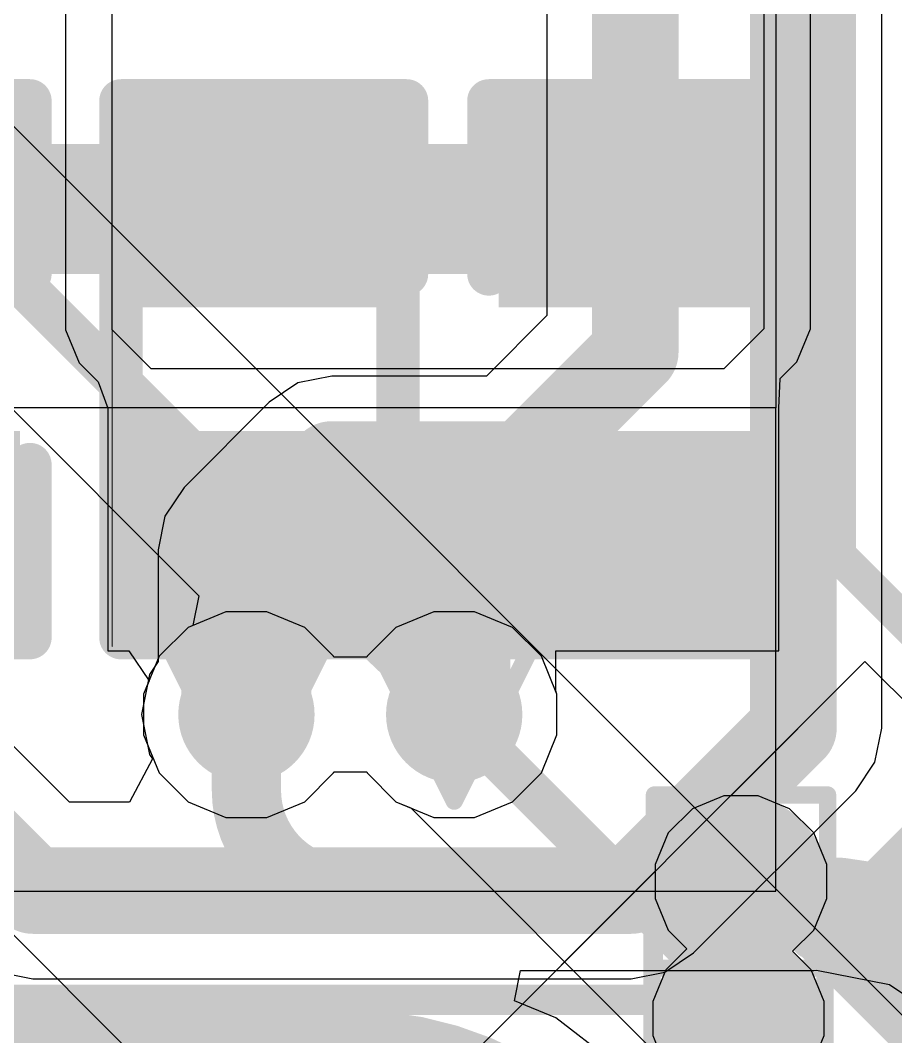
# Model space of a CAD drawing. Header units: inches. Extents: x -6 to 284, y -12 to 154.
# Drawn here: x 43.618 to 46.186, y 13.156 to 16.137 of the extents above; entities that cross this region are included whole.
import ezdxf

# ---------------------------------------------------------------- set-up
doc = ezdxf.new("R2010")
doc.units = ezdxf.units.IN
for name, color, linetype in [('Bottom Layer', 5, 'Continuous'), ('Bottom Overlay', 54, 'Continuous'), ('Bottom Paste', 16, 'Continuous'), ('Bottom Solder', 6, 'Continuous'), ('Drill Drawing', 1, 'Continuous'), ('GND-1', 16, 'Continuous'), ('GND-2', 90, 'Continuous'), ('GND-3', 216, 'Continuous'), ('GND-4', 54, 'Continuous'), ('PWR-1', 156, 'Continuous'), ('PWR-2', 130, 'Continuous'), ('Signal L1', 76, 'Continuous'), ('Signal L2', 6, 'Continuous'), ('Top Layer', 1, 'Continuous'), ('Top Overlay', 2, 'Continuous'), ('Top Paste', 8, 'Continuous'), ('Top Solder', 216, 'Continuous'), ('Via Holes', 16, 'Continuous')]:
    doc.layers.add(name, color=color, linetype=linetype)

# ---------------------------------------------------------------- blocks, each defined once
blk = doc.blocks.new('R___0201_180')
at = {"layer": 'Top Layer'}
for points in [[(-0.41, 0.185), (-0.14, 0.185), (-0.14, -0.185), (-0.41, -0.185)], [(0.14, 0.185), (0.41, 0.185), (0.41, -0.185), (0.14, -0.185)]]:
    blk.add_hatch(color=1, dxfattribs=at).paths.add_polyline_path(points)
at = {"layer": 'Top Paste'}
for points in [[(-0.41, 0.185), (-0.14, 0.185), (-0.14, -0.185), (-0.41, -0.185)], [(0.14, 0.185), (0.41, 0.185), (0.41, -0.185), (0.14, -0.185)]]:
    blk.add_hatch(color=8, dxfattribs=at).paths.add_polyline_path(points)
at = {"layer": 'Top Solder'}
for points in [[(-0.465, 0.24), (-0.085, 0.24), (-0.085, -0.24), (-0.465, -0.24)], [(0.085, 0.24), (0.465, 0.24), (0.465, -0.24), (0.085, -0.24)]]:
    blk.add_hatch(color=216, dxfattribs=at).paths.add_polyline_path(points)
at = {"layer": 'Top Overlay'}
for points in [[(-0.4826, 0.254, 0.127, 0.127, 0), (-0.4826, -0.254, 0.127, 0.127, 0)], [(0.4826, 0.254, 0.127, 0.127, 0), (-0.4826, 0.254, 0.127, 0.127, 0)], [(0.4826, 0.254, 0.127, 0.127, 0), (0.4826, -0.254, 0.127, 0.127, 0)], [(0.4826, -0.254, 0.127, 0.127, 0), (-0.4826, -0.254, 0.127, 0.127, 0)]]:
    blk.add_lwpolyline(points, format="xyseb", dxfattribs=at)
for points in [[(-0.5143, 0.254, 0.0635, 0.0635, 1), (-0.4508, 0.254, 0.0635, 0.0635, 1)], [(-0.5143, 0.254, 0.0635, 0.0635, 1), (-0.4508, 0.254, 0.0635, 0.0635, 1)], [(0.4508, 0.254, 0.0635, 0.0635, 1), (0.5143, 0.254, 0.0635, 0.0635, 1)], [(0.4508, 0.254, 0.0635, 0.0635, 1), (0.5143, 0.254, 0.0635, 0.0635, 1)], [(-0.5143, -0.254, 0.0635, 0.0635, 1), (-0.4508, -0.254, 0.0635, 0.0635, 1)], [(-0.5143, -0.254, 0.0635, 0.0635, 1), (-0.4508, -0.254, 0.0635, 0.0635, 1)], [(0.4508, -0.254, 0.0635, 0.0635, 1), (0.5143, -0.254, 0.0635, 0.0635, 1)], [(0.4508, -0.254, 0.0635, 0.0635, 1), (0.5143, -0.254, 0.0635, 0.0635, 1)]]:
    blk.add_lwpolyline(points, format="xyseb", close=True, dxfattribs=at)
blk = doc.blocks.new('R___0201_181')
at = {"layer": 'Top Layer'}
for points in [[(-0.41, 0.185), (-0.14, 0.185), (-0.14, -0.185), (-0.41, -0.185)], [(0.14, 0.185), (0.41, 0.185), (0.41, -0.185), (0.14, -0.185)]]:
    blk.add_hatch(color=1, dxfattribs=at).paths.add_polyline_path(points)
at = {"layer": 'Top Paste'}
for points in [[(-0.41, 0.185), (-0.14, 0.185), (-0.14, -0.185), (-0.41, -0.185)], [(0.14, 0.185), (0.41, 0.185), (0.41, -0.185), (0.14, -0.185)]]:
    blk.add_hatch(color=8, dxfattribs=at).paths.add_polyline_path(points)
at = {"layer": 'Top Solder'}
for points in [[(-0.465, 0.24), (-0.085, 0.24), (-0.085, -0.24), (-0.465, -0.24)], [(0.085, 0.24), (0.465, 0.24), (0.465, -0.24), (0.085, -0.24)]]:
    blk.add_hatch(color=216, dxfattribs=at).paths.add_polyline_path(points)
at = {"layer": 'Top Overlay'}
for points in [[(0.4826, 0.254, 0.127, 0.127, 0), (-0.4826, 0.254, 0.127, 0.127, 0)], [(-0.4826, 0.254, 0.127, 0.127, 0), (-0.4826, -0.254, 0.127, 0.127, 0)], [(0.4826, 0.254, 0.127, 0.127, 0), (0.4826, -0.254, 0.127, 0.127, 0)], [(0.4826, -0.254, 0.127, 0.127, 0), (-0.4826, -0.254, 0.127, 0.127, 0)]]:
    blk.add_lwpolyline(points, format="xyseb", dxfattribs=at)
for points in [[(-0.5143, 0.254, 0.0635, 0.0635, 1), (-0.4508, 0.254, 0.0635, 0.0635, 1)], [(-0.5143, 0.254, 0.0635, 0.0635, 1), (-0.4508, 0.254, 0.0635, 0.0635, 1)], [(0.4508, 0.254, 0.0635, 0.0635, 1), (0.5143, 0.254, 0.0635, 0.0635, 1)], [(0.4508, 0.254, 0.0635, 0.0635, 1), (0.5143, 0.254, 0.0635, 0.0635, 1)], [(-0.5143, -0.254, 0.0635, 0.0635, 1), (-0.4508, -0.254, 0.0635, 0.0635, 1)], [(-0.5143, -0.254, 0.0635, 0.0635, 1), (-0.4508, -0.254, 0.0635, 0.0635, 1)], [(0.4508, -0.254, 0.0635, 0.0635, 1), (0.5143, -0.254, 0.0635, 0.0635, 1)], [(0.4508, -0.254, 0.0635, 0.0635, 1), (0.5143, -0.254, 0.0635, 0.0635, 1)]]:
    blk.add_lwpolyline(points, format="xyseb", close=True, dxfattribs=at)
blk = doc.blocks.new('R___0402_217')
at = {"layer": 'Top Layer'}
for points in [[(-0.6985, -0.3175), (-0.6985, 0.3175), (-0.2413, 0.3175), (-0.2413, -0.3175)], [(0.2413, -0.3175), (0.2413, 0.3175), (0.6985, 0.3175), (0.6985, -0.3175)]]:
    blk.add_hatch(color=1, dxfattribs=at).paths.add_polyline_path(points)
at = {"layer": 'Top Paste'}
for points in [[(-0.6985, -0.3175), (-0.6985, 0.3175), (-0.2413, 0.3175), (-0.2413, -0.3175)], [(0.2413, -0.3175), (0.2413, 0.3175), (0.6985, 0.3175), (0.6985, -0.3175)]]:
    blk.add_hatch(color=8, dxfattribs=at).paths.add_polyline_path(points)
at = {"layer": 'Top Solder'}
for points in [[(-0.7535, -0.3725), (-0.7535, 0.3725), (-0.1863, 0.3725), (-0.1863, -0.3725)], [(0.1863, -0.3725), (0.1863, 0.3725), (0.7535, 0.3725), (0.7535, -0.3725)]]:
    blk.add_hatch(color=216, dxfattribs=at).paths.add_polyline_path(points)
at = {"layer": 'Top Overlay'}
for points in [[(-0.7874, -0.4064, 0.127, 0.127, 0), (-0.7874, 0.4064, 0.127, 0.127, 0)], [(0.7874, 0.4064, 0.127, 0.127, 0), (-0.7874, 0.4064, 0.127, 0.127, 0)], [(0.7874, -0.4064, 0.127, 0.127, 0), (0.7874, 0.4064, 0.127, 0.127, 0)], [(0.7874, -0.4064, 0.127, 0.127, 0), (-0.7874, -0.4064, 0.127, 0.127, 0)], [(0.8128, -0.4318, 0.00323, 0.00323, 0), (-0.8128, -0.4318, 0.00323, 0.00323, 0)]]:
    blk.add_lwpolyline(points, format="xyseb", dxfattribs=at)
for points in [[(-0.8191, 0.4064, 0.0635, 0.0635, 1), (-0.7556, 0.4064, 0.0635, 0.0635, 1)], [(-0.8191, 0.4064, 0.0635, 0.0635, 1), (-0.7556, 0.4064, 0.0635, 0.0635, 1)], [(0.7556, 0.4064, 0.0635, 0.0635, 1), (0.8191, 0.4064, 0.0635, 0.0635, 1)], [(0.7556, 0.4064, 0.0635, 0.0635, 1), (0.8191, 0.4064, 0.0635, 0.0635, 1)], [(-0.8191, -0.4064, 0.0635, 0.0635, 1), (-0.7556, -0.4064, 0.0635, 0.0635, 1)], [(-0.8191, -0.4064, 0.0635, 0.0635, 1), (-0.7556, -0.4064, 0.0635, 0.0635, 1)], [(0.7556, -0.4064, 0.0635, 0.0635, 1), (0.8191, -0.4064, 0.0635, 0.0635, 1)], [(0.7556, -0.4064, 0.0635, 0.0635, 1), (0.8191, -0.4064, 0.0635, 0.0635, 1)], [(-0.8136, -0.4318, 0.00161, 0.00161, 1), (-0.812, -0.4318, 0.00161, 0.00161, 1)], [(0.812, -0.4318, 0.00161, 0.00161, 1), (0.8136, -0.4318, 0.00161, 0.00161, 1)]]:
    blk.add_lwpolyline(points, format="xyseb", close=True, dxfattribs=at)
blk = doc.blocks.new('C___0402_B_339')
at = {"layer": 'Bottom Layer'}
for points in [[(-0.2413, 0.3175), (-0.2413, -0.3175), (-0.6985, -0.3175), (-0.6985, 0.3175)], [(0.6985, 0.3175), (0.6985, -0.3175), (0.2413, -0.3175), (0.2413, 0.3175)]]:
    blk.add_hatch(color=5, dxfattribs=at).paths.add_polyline_path(points)
at = {"layer": 'Bottom Paste'}
for points in [[(-0.2413, 0.3175), (-0.2413, -0.3175), (-0.6985, -0.3175), (-0.6985, 0.3175)], [(0.6985, 0.3175), (0.6985, -0.3175), (0.2413, -0.3175), (0.2413, 0.3175)]]:
    blk.add_hatch(color=16, dxfattribs=at).paths.add_polyline_path(points)
at = {"layer": 'Bottom Solder'}
for points in [[(-0.1813, 0.3775), (-0.1813, -0.3775), (-0.7585, -0.3775), (-0.7585, 0.3775)], [(0.7585, 0.3775), (0.7585, -0.3775), (0.1813, -0.3775), (0.1813, 0.3775)]]:
    blk.add_hatch(color=6, dxfattribs=at).paths.add_polyline_path(points)
at = {"layer": 'Bottom Overlay'}
for points in [[(-0.7874, -0.4064, 0.127, 0.127, 0), (-0.7874, 0.4064, 0.127, 0.127, 0)], [(-0.2794, 0.4064, 0.127, 0.127, 0), (-0.7874, 0.4064, 0.127, 0.127, 0)], [(0.7874, 0.4064, 0.127, 0.127, 0), (0.2794, 0.4064, 0.127, 0.127, 0)], [(0.7874, -0.4064, 0.127, 0.127, 0), (0.7874, 0.4064, 0.127, 0.127, 0)], [(-0.2794, -0.4064, 0.127, 0.127, 0), (-0.7874, -0.4064, 0.127, 0.127, 0)], [(0.7874, -0.4064, 0.127, 0.127, 0), (0.2794, -0.4064, 0.127, 0.127, 0)]]:
    blk.add_lwpolyline(points, format="xyseb", dxfattribs=at)
for points in [[(-0.8191, 0.4064, 0.0635, 0.0635, 1), (-0.7556, 0.4064, 0.0635, 0.0635, 1)], [(-0.8191, 0.4064, 0.0635, 0.0635, 1), (-0.7556, 0.4064, 0.0635, 0.0635, 1)], [(-0.3111, 0.4064, 0.0635, 0.0635, 1), (-0.2477, 0.4064, 0.0635, 0.0635, 1)], [(0.2477, 0.4064, 0.0635, 0.0635, 1), (0.3111, 0.4064, 0.0635, 0.0635, 1)], [(0.7556, 0.4064, 0.0635, 0.0635, 1), (0.8191, 0.4064, 0.0635, 0.0635, 1)], [(0.7556, 0.4064, 0.0635, 0.0635, 1), (0.8191, 0.4064, 0.0635, 0.0635, 1)], [(-0.8191, -0.4064, 0.0635, 0.0635, 1), (-0.7556, -0.4064, 0.0635, 0.0635, 1)], [(-0.8191, -0.4064, 0.0635, 0.0635, 1), (-0.7556, -0.4064, 0.0635, 0.0635, 1)], [(-0.3111, -0.4064, 0.0635, 0.0635, 1), (-0.2477, -0.4064, 0.0635, 0.0635, 1)], [(0.2477, -0.4064, 0.0635, 0.0635, 1), (0.3111, -0.4064, 0.0635, 0.0635, 1)], [(0.7556, -0.4064, 0.0635, 0.0635, 1), (0.8191, -0.4064, 0.0635, 0.0635, 1)], [(0.7556, -0.4064, 0.0635, 0.0635, 1), (0.8191, -0.4064, 0.0635, 0.0635, 1)]]:
    blk.add_lwpolyline(points, format="xyseb", close=True, dxfattribs=at)
blk = doc.blocks.new('C___0402_B_364')
at = {"layer": 'Bottom Layer'}
for points in [[(-0.2413, 0.3175), (-0.2413, -0.3175), (-0.6985, -0.3175), (-0.6985, 0.3175)], [(0.6985, 0.3175), (0.6985, -0.3175), (0.2413, -0.3175), (0.2413, 0.3175)]]:
    blk.add_hatch(color=5, dxfattribs=at).paths.add_polyline_path(points)
at = {"layer": 'Bottom Paste'}
for points in [[(-0.2413, 0.3175), (-0.2413, -0.3175), (-0.6985, -0.3175), (-0.6985, 0.3175)], [(0.6985, 0.3175), (0.6985, -0.3175), (0.2413, -0.3175), (0.2413, 0.3175)]]:
    blk.add_hatch(color=16, dxfattribs=at).paths.add_polyline_path(points)
at = {"layer": 'Bottom Solder'}
for points in [[(-0.1813, 0.3775), (-0.1813, -0.3775), (-0.7585, -0.3775), (-0.7585, 0.3775)], [(0.7585, 0.3775), (0.7585, -0.3775), (0.1813, -0.3775), (0.1813, 0.3775)]]:
    blk.add_hatch(color=6, dxfattribs=at).paths.add_polyline_path(points)
at = {"layer": 'Bottom Overlay'}
for points in [[(-0.7874, -0.4064, 0.127, 0.127, 0), (-0.7874, 0.4064, 0.127, 0.127, 0)], [(-0.2794, 0.4064, 0.127, 0.127, 0), (-0.7874, 0.4064, 0.127, 0.127, 0)], [(0.7874, 0.4064, 0.127, 0.127, 0), (0.2794, 0.4064, 0.127, 0.127, 0)], [(0.7874, -0.4064, 0.127, 0.127, 0), (0.7874, 0.4064, 0.127, 0.127, 0)], [(-0.2794, -0.4064, 0.127, 0.127, 0), (-0.7874, -0.4064, 0.127, 0.127, 0)], [(0.7874, -0.4064, 0.127, 0.127, 0), (0.2794, -0.4064, 0.127, 0.127, 0)]]:
    blk.add_lwpolyline(points, format="xyseb", dxfattribs=at)
for points in [[(-0.8191, 0.4064, 0.0635, 0.0635, 1), (-0.7556, 0.4064, 0.0635, 0.0635, 1)], [(-0.8191, 0.4064, 0.0635, 0.0635, 1), (-0.7556, 0.4064, 0.0635, 0.0635, 1)], [(-0.3111, 0.4064, 0.0635, 0.0635, 1), (-0.2477, 0.4064, 0.0635, 0.0635, 1)], [(0.2477, 0.4064, 0.0635, 0.0635, 1), (0.3111, 0.4064, 0.0635, 0.0635, 1)], [(0.7556, 0.4064, 0.0635, 0.0635, 1), (0.8191, 0.4064, 0.0635, 0.0635, 1)], [(0.7556, 0.4064, 0.0635, 0.0635, 1), (0.8191, 0.4064, 0.0635, 0.0635, 1)], [(-0.8191, -0.4064, 0.0635, 0.0635, 1), (-0.7556, -0.4064, 0.0635, 0.0635, 1)], [(-0.8191, -0.4064, 0.0635, 0.0635, 1), (-0.7556, -0.4064, 0.0635, 0.0635, 1)], [(-0.3111, -0.4064, 0.0635, 0.0635, 1), (-0.2477, -0.4064, 0.0635, 0.0635, 1)], [(0.2477, -0.4064, 0.0635, 0.0635, 1), (0.3111, -0.4064, 0.0635, 0.0635, 1)], [(0.7556, -0.4064, 0.0635, 0.0635, 1), (0.8191, -0.4064, 0.0635, 0.0635, 1)], [(0.7556, -0.4064, 0.0635, 0.0635, 1), (0.8191, -0.4064, 0.0635, 0.0635, 1)]]:
    blk.add_lwpolyline(points, format="xyseb", close=True, dxfattribs=at)
blk = doc.blocks.new('C___0402_B_377')
at = {"layer": 'Bottom Layer'}
for points in [[(-0.2413, 0.3175), (-0.2413, -0.3175), (-0.6985, -0.3175), (-0.6985, 0.3175)], [(0.6985, 0.3175), (0.6985, -0.3175), (0.2413, -0.3175), (0.2413, 0.3175)]]:
    blk.add_hatch(color=5, dxfattribs=at).paths.add_polyline_path(points)
at = {"layer": 'Bottom Paste'}
for points in [[(-0.2413, 0.3175), (-0.2413, -0.3175), (-0.6985, -0.3175), (-0.6985, 0.3175)], [(0.6985, 0.3175), (0.6985, -0.3175), (0.2413, -0.3175), (0.2413, 0.3175)]]:
    blk.add_hatch(color=16, dxfattribs=at).paths.add_polyline_path(points)
at = {"layer": 'Bottom Solder'}
for points in [[(-0.1813, 0.3775), (-0.1813, -0.3775), (-0.7585, -0.3775), (-0.7585, 0.3775)], [(0.7585, 0.3775), (0.7585, -0.3775), (0.1813, -0.3775), (0.1813, 0.3775)]]:
    blk.add_hatch(color=6, dxfattribs=at).paths.add_polyline_path(points)
at = {"layer": 'Bottom Overlay'}
for points in [[(-0.7874, 0.4064, 0.127, 0.127, 0), (-0.7874, -0.4064, 0.127, 0.127, 0)], [(-0.7874, 0.4064, 0.127, 0.127, 0), (-0.2794, 0.4064, 0.127, 0.127, 0)], [(0.2794, 0.4064, 0.127, 0.127, 0), (0.7874, 0.4064, 0.127, 0.127, 0)], [(0.7874, 0.4064, 0.127, 0.127, 0), (0.7874, -0.4064, 0.127, 0.127, 0)], [(-0.7874, -0.4064, 0.127, 0.127, 0), (-0.2794, -0.4064, 0.127, 0.127, 0)], [(0.2794, -0.4064, 0.127, 0.127, 0), (0.7874, -0.4064, 0.127, 0.127, 0)]]:
    blk.add_lwpolyline(points, format="xyseb", dxfattribs=at)
for points in [[(-0.8191, 0.4064, 0.0635, 0.0635, 1), (-0.7556, 0.4064, 0.0635, 0.0635, 1)], [(-0.8191, 0.4064, 0.0635, 0.0635, 1), (-0.7556, 0.4064, 0.0635, 0.0635, 1)], [(-0.3111, 0.4064, 0.0635, 0.0635, 1), (-0.2477, 0.4064, 0.0635, 0.0635, 1)], [(0.2477, 0.4064, 0.0635, 0.0635, 1), (0.3111, 0.4064, 0.0635, 0.0635, 1)], [(0.7556, 0.4064, 0.0635, 0.0635, 1), (0.8191, 0.4064, 0.0635, 0.0635, 1)], [(0.7556, 0.4064, 0.0635, 0.0635, 1), (0.8191, 0.4064, 0.0635, 0.0635, 1)], [(-0.8191, -0.4064, 0.0635, 0.0635, 1), (-0.7556, -0.4064, 0.0635, 0.0635, 1)], [(-0.8191, -0.4064, 0.0635, 0.0635, 1), (-0.7556, -0.4064, 0.0635, 0.0635, 1)], [(-0.3111, -0.4064, 0.0635, 0.0635, 1), (-0.2477, -0.4064, 0.0635, 0.0635, 1)], [(0.2477, -0.4064, 0.0635, 0.0635, 1), (0.3111, -0.4064, 0.0635, 0.0635, 1)], [(0.7556, -0.4064, 0.0635, 0.0635, 1), (0.8191, -0.4064, 0.0635, 0.0635, 1)], [(0.7556, -0.4064, 0.0635, 0.0635, 1), (0.8191, -0.4064, 0.0635, 0.0635, 1)]]:
    blk.add_lwpolyline(points, format="xyseb", close=True, dxfattribs=at)
blk = doc.blocks.new('C___0402_453')
at = {"layer": 'Top Layer'}
for points in [[(-0.6985, -0.3175), (-0.6985, 0.3175), (-0.2413, 0.3175), (-0.2413, -0.3175)], [(0.2413, -0.3175), (0.2413, 0.3175), (0.6985, 0.3175), (0.6985, -0.3175)]]:
    blk.add_hatch(color=1, dxfattribs=at).paths.add_polyline_path(points)
at = {"layer": 'Top Paste'}
for points in [[(-0.6985, -0.3175), (-0.6985, 0.3175), (-0.2413, 0.3175), (-0.2413, -0.3175)], [(0.2413, -0.3175), (0.2413, 0.3175), (0.6985, 0.3175), (0.6985, -0.3175)]]:
    blk.add_hatch(color=8, dxfattribs=at).paths.add_polyline_path(points)
at = {"layer": 'Top Solder'}
for points in [[(-0.7585, -0.3775), (-0.7585, 0.3775), (-0.1813, 0.3775), (-0.1813, -0.3775)], [(0.1813, -0.3775), (0.1813, 0.3775), (0.7585, 0.3775), (0.7585, -0.3775)]]:
    blk.add_hatch(color=216, dxfattribs=at).paths.add_polyline_path(points)
at = {"layer": 'Top Overlay'}
for points in [[(-0.7874, -0.4064, 0.127, 0.127, 0), (-0.7874, 0.4064, 0.127, 0.127, 0)], [(-0.2794, 0.4064, 0.127, 0.127, 0), (-0.7874, 0.4064, 0.127, 0.127, 0)], [(0.7874, 0.4064, 0.127, 0.127, 0), (0.2794, 0.4064, 0.127, 0.127, 0)], [(0.7874, -0.4064, 0.127, 0.127, 0), (0.7874, 0.4064, 0.127, 0.127, 0)], [(-0.2794, -0.4064, 0.127, 0.127, 0), (-0.7874, -0.4064, 0.127, 0.127, 0)], [(0.7874, -0.4064, 0.127, 0.127, 0), (0.2794, -0.4064, 0.127, 0.127, 0)]]:
    blk.add_lwpolyline(points, format="xyseb", dxfattribs=at)
for points in [[(-0.8191, 0.4064, 0.0635, 0.0635, 1), (-0.7556, 0.4064, 0.0635, 0.0635, 1)], [(-0.8191, 0.4064, 0.0635, 0.0635, 1), (-0.7556, 0.4064, 0.0635, 0.0635, 1)], [(-0.3111, 0.4064, 0.0635, 0.0635, 1), (-0.2477, 0.4064, 0.0635, 0.0635, 1)], [(0.2477, 0.4064, 0.0635, 0.0635, 1), (0.3111, 0.4064, 0.0635, 0.0635, 1)], [(0.7556, 0.4064, 0.0635, 0.0635, 1), (0.8191, 0.4064, 0.0635, 0.0635, 1)], [(0.7556, 0.4064, 0.0635, 0.0635, 1), (0.8191, 0.4064, 0.0635, 0.0635, 1)], [(-0.8191, -0.4064, 0.0635, 0.0635, 1), (-0.7556, -0.4064, 0.0635, 0.0635, 1)], [(-0.8191, -0.4064, 0.0635, 0.0635, 1), (-0.7556, -0.4064, 0.0635, 0.0635, 1)], [(-0.3111, -0.4064, 0.0635, 0.0635, 1), (-0.2477, -0.4064, 0.0635, 0.0635, 1)], [(0.2477, -0.4064, 0.0635, 0.0635, 1), (0.3111, -0.4064, 0.0635, 0.0635, 1)], [(0.7556, -0.4064, 0.0635, 0.0635, 1), (0.8191, -0.4064, 0.0635, 0.0635, 1)], [(0.7556, -0.4064, 0.0635, 0.0635, 1), (0.8191, -0.4064, 0.0635, 0.0635, 1)]]:
    blk.add_lwpolyline(points, format="xyseb", close=True, dxfattribs=at)

msp = doc.modelspace()

# ---------------------------------------------------------------- hatches: boundary and pattern name
at = {"layer": 'Bottom Layer'}
h = msp.add_hatch(color=5, dxfattribs=at)
edge = h.paths.add_edge_path()
edge.add_arc((44.2812, 14.1009), 0.2, 0, 360)
h = msp.add_hatch(color=5, dxfattribs=at)
edge = h.paths.add_edge_path()
edge.add_arc((44.8908, 14.1009), 0.2, 0, 360)
at = {"layer": 'GND-1'}
h = msp.add_hatch(color=16, dxfattribs=at)
edge = h.paths.add_edge_path()
edge.add_arc((44.2812, 14.1009), 0.2, 0, 360)
h = msp.add_hatch(color=16, dxfattribs=at)
edge = h.paths.add_edge_path()
edge.add_arc((44.8908, 14.1009), 0.2, 0, 360)
h = msp.add_hatch(color=16, dxfattribs=at)
edge = h.paths.add_edge_path()
edge.add_arc((45.7323, 13.6109), 0.15, 0, 360)
h = msp.add_hatch(color=16, dxfattribs=at)
edge = h.paths.add_edge_path()
edge.add_arc((45.7247, 13.2093), 0.15, 0, 360)
at = {"layer": 'GND-2'}
h = msp.add_hatch(color=90, dxfattribs=at)
edge = h.paths.add_edge_path()
edge.add_arc((44.2812, 14.1009), 0.2, 0, 360)
h = msp.add_hatch(color=90, dxfattribs=at)
edge = h.paths.add_edge_path()
edge.add_arc((44.8908, 14.1009), 0.2, 0, 360)
at = {"layer": 'GND-3'}
h = msp.add_hatch(color=216, dxfattribs=at)
edge = h.paths.add_edge_path()
edge.add_arc((44.2812, 14.1009), 0.2, 0, 360)
h = msp.add_hatch(color=216, dxfattribs=at)
edge = h.paths.add_edge_path()
edge.add_arc((44.8908, 14.1009), 0.2, 0, 360)
at = {"layer": 'GND-4'}
h = msp.add_hatch(color=54, dxfattribs=at)
edge = h.paths.add_edge_path()
edge.add_arc((44.2812, 14.1009), 0.2, 0, 360)
h = msp.add_hatch(color=54, dxfattribs=at)
edge = h.paths.add_edge_path()
edge.add_arc((44.8908, 14.1009), 0.2, 0, 360)
at = {"layer": 'PWR-1'}
h = msp.add_hatch(color=156, dxfattribs=at)
edge = h.paths.add_edge_path()
edge.add_arc((44.2812, 14.1009), 0.2, 0, 360)
h = msp.add_hatch(color=156, dxfattribs=at)
edge = h.paths.add_edge_path()
edge.add_arc((44.8908, 14.1009), 0.2, 0, 360)
at = {"layer": 'PWR-2'}
h = msp.add_hatch(color=130, dxfattribs=at)
edge = h.paths.add_edge_path()
edge.add_arc((44.2812, 14.1009), 0.2, 0, 360)
h = msp.add_hatch(color=130, dxfattribs=at)
edge = h.paths.add_edge_path()
edge.add_arc((44.8908, 14.1009), 0.2, 0, 360)
at = {"layer": 'Signal L1'}
h = msp.add_hatch(color=76, dxfattribs=at)
edge = h.paths.add_edge_path()
edge.add_arc((44.2812, 14.1009), 0.2, 0, 360)
h = msp.add_hatch(color=76, dxfattribs=at)
edge = h.paths.add_edge_path()
edge.add_arc((44.8908, 14.1009), 0.2, 0, 360)
h = msp.add_hatch(color=76, dxfattribs=at)
edge = h.paths.add_edge_path()
edge.add_arc((45.7323, 13.6109), 0.15, 0, 360)
h = msp.add_hatch(color=76, dxfattribs=at)
edge = h.paths.add_edge_path()
edge.add_arc((45.7247, 13.2093), 0.15, 0, 360)
at = {"layer": 'Signal L2'}
h = msp.add_hatch(color=6, dxfattribs=at)
edge = h.paths.add_edge_path()
edge.add_arc((44.2812, 14.1009), 0.2, 0, 360)
h = msp.add_hatch(color=6, dxfattribs=at)
edge = h.paths.add_edge_path()
edge.add_arc((44.8908, 14.1009), 0.2, 0, 360)
at = {"layer": 'Top Layer'}
h = msp.add_hatch(color=1, dxfattribs=at)
edge = h.paths.add_edge_path()
edge.add_arc((44.2812, 14.1009), 0.2, 0, 360)
h = msp.add_hatch(color=1, dxfattribs=at)
edge = h.paths.add_edge_path()
edge.add_arc((44.8908, 14.1009), 0.2, 0, 360)
h = msp.add_hatch(color=1, dxfattribs=at)
edge = h.paths.add_edge_path()
edge.add_arc((45.7323, 13.6109), 0.15, 0, 360)
h = msp.add_hatch(color=1, dxfattribs=at)
edge = h.paths.add_edge_path()
edge.add_arc((45.7247, 13.2093), 0.15, 0, 360)
msp.add_hatch(color=1, dxfattribs=at).paths.add_polyline_path([(45.8172, 13.1807), (45.6522, 13.1807), (45.6522, 12.9319), (45.8172, 12.9319)])
at = {"layer": 'Top Solder'}
h = msp.add_hatch(color=216, dxfattribs=at)
edge = h.paths.add_edge_path()
edge.add_arc((45.7323, 13.6109), 0.2516, 0, 360)
h = msp.add_hatch(color=216, dxfattribs=at)
edge = h.paths.add_edge_path()
edge.add_arc((45.7247, 13.2093), 0.2516, 0, 360)
at = {"layer": 'Via Holes'}
h = msp.add_hatch(color=7, dxfattribs=at)
edge = h.paths.add_edge_path()
edge.add_arc((44.2812, 14.1009), 0.1, 0, 360)
h = msp.add_hatch(color=7, dxfattribs=at)
edge = h.paths.add_edge_path()
edge.add_arc((44.8908, 14.1009), 0.1, 0, 360)
h = msp.add_hatch(color=7, dxfattribs=at)
edge = h.paths.add_edge_path()
edge.add_arc((45.7323, 13.6109), 0.075, 0, 360)
h = msp.add_hatch(color=7, dxfattribs=at)
edge = h.paths.add_edge_path()
edge.add_arc((45.7247, 13.2093), 0.075, 0, 360)

# ---------------------------------------------------------------- linework, layer by layer
at = {"layer": 'Bottom Layer'}
for p, q in [((45.8346, 17.1886), (45.8346, 15.0001)), ((45.8346, 15.0001), (42.7814, 15.0001)), ((45.8346, 15.0001), (42.7928, 15.0001)), ((45.8346, 13.5831), (45.8346, 15.0001)), ((42.7814, 13.5831), (45.8346, 13.5831)), ((45.0678, 13.2611), (45.0854, 13.35)), ((45.0854, 13.35), (45.9459, 13.35)), ((45.9459, 13.35), (45.9533, 13.3515)), ((45.9533, 13.3515), (46.1681, 13.3088)), ((46.1681, 13.3088), (46.3502, 13.1871)), ((45.1893, 13.2108), (45.0678, 13.2611)), ((45.4363, 13.0212), (45.1893, 13.2108))]:
    msp.add_line(p, q, dxfattribs=at)
for points in [[(46.0172, 14.5687, 0.1041, 0.1041, 0), (46.0172, 17.2642, 0.1041, 0.1041, 0)], [(43.2398, 15.5836, 0.381, 0.381, 0), (44.3447, 15.5836, 0.381, 0.381, 0)], [(44.3447, 15.5836, 0.381, 0.381, 0), (45.3988, 15.5836, 0.381, 0.381, 0)], [(44.3447, 14.6438, 0.381, 0.381, 0), (45.3988, 14.6438, 0.381, 0.381, 0)], [(44.2812, 14.1009, 0.381, 0.381, 0), (44.2812, 14.5803, 0.381, 0.381, 0)], [(44.2812, 14.5803, 0.2032, 0.2032, -0.414214), (44.3447, 14.6438, 0.2032, 0.2032, 0)], [(46.0172, 14.5687, 0.1041, 0.1041, 0), (48.2054, 12.3806, 0.1041, 0.1041, 0)], [(44.2812, 13.8783, 0.2032, 0.2032, 0), (44.2812, 14.1009, 0.2032, 0.2032, 0)], [(44.5259, 13.5861, 0.2032, 0.2032, -0.362638), (44.2812, 13.8783, 0.2032, 0.2032, 0)], [(43.6256, 13.1318, 0.2032, 0.2032, -0.414214), (43.1382, 13.6192, 0.2032, 0.2032, 0)], [(44.5259, 13.5861, 0.2032, 0.2032, 0), (44.5607, 13.5831, 0.2032, 0.2032, 0)], [(44.5607, 13.5831, 0.2032, 0.2032, 0), (45.9459, 13.5831, 0.2032, 0.2032, 0)], [(45.9459, 13.5831, 0.2032, 0.2032, -0.198912), (46.5192, 13.3457, 0.2032, 0.2032, 0)], [(43.6256, 13.1318, 0.2032, 0.2032, 0), (44.593, 13.1318, 0.2032, 0.2032, 0)], [(44.593, 13.1318, 0.2032, 0.2032, -0.198912), (45.2675, 12.8524, 0.2032, 0.2032, 0)]]:
    msp.add_lwpolyline(points, format="xyseb", dxfattribs=at)
for points in [[(44.2495, 15.5836, 0.1905, 0.1905, 1), (44.44, 15.5836, 0.1905, 0.1905, 1)], [(44.2495, 15.5836, 0.1905, 0.1905, 1), (44.44, 15.5836, 0.1905, 0.1905, 1)], [(45.3036, 15.5836, 0.1905, 0.1905, 1), (45.4941, 15.5836, 0.1905, 0.1905, 1)], [(44.2495, 14.6438, 0.1905, 0.1905, 1), (44.44, 14.6438, 0.1905, 0.1905, 1)], [(45.3036, 14.6438, 0.1905, 0.1905, 1), (45.4941, 14.6438, 0.1905, 0.1905, 1)], [(44.186, 14.5803, 0.1905, 0.1905, 1), (44.3765, 14.5803, 0.1905, 0.1905, 1)], [(44.2939, 14.6438, 0.1016, 0.1016, 1), (44.3955, 14.6438, 0.1016, 0.1016, 1)], [(44.2304, 14.5803, 0.1016, 0.1016, 1), (44.332, 14.5803, 0.1016, 0.1016, 1)], [(45.9912, 14.5687, 0.0521, 0.0521, 1), (46.0432, 14.5687, 0.0521, 0.0521, 1)], [(45.9912, 14.5687, 0.0521, 0.0521, 1), (46.0432, 14.5687, 0.0521, 0.0521, 1)], [(44.186, 14.1009, 0.1905, 0.1905, 1), (44.3765, 14.1009, 0.1905, 0.1905, 1)], [(44.2304, 14.1009, 0.1016, 0.1016, 1), (44.332, 14.1009, 0.1016, 0.1016, 1)], [(44.2304, 13.8783, 0.1016, 0.1016, 1), (44.332, 13.8783, 0.1016, 0.1016, 1)], [(44.2304, 13.8783, 0.1016, 0.1016, 1), (44.332, 13.8783, 0.1016, 0.1016, 1)], [(44.4751, 13.5861, 0.1016, 0.1016, 1), (44.5767, 13.5861, 0.1016, 0.1016, 1)], [(44.4751, 13.5861, 0.1016, 0.1016, 1), (44.5767, 13.5861, 0.1016, 0.1016, 1)], [(44.5099, 13.5831, 0.1016, 0.1016, 1), (44.6115, 13.5831, 0.1016, 0.1016, 1)], [(44.5099, 13.5831, 0.1016, 0.1016, 1), (44.6115, 13.5831, 0.1016, 0.1016, 1)], [(45.8951, 13.5831, 0.1016, 0.1016, 1), (45.9967, 13.5831, 0.1016, 0.1016, 1)], [(45.8951, 13.5831, 0.1016, 0.1016, 1), (45.9967, 13.5831, 0.1016, 0.1016, 1)], [(43.5748, 13.1318, 0.1016, 0.1016, 1), (43.6764, 13.1318, 0.1016, 0.1016, 1)], [(43.5748, 13.1318, 0.1016, 0.1016, 1), (43.6764, 13.1318, 0.1016, 0.1016, 1)], [(44.5422, 13.1318, 0.1016, 0.1016, 1), (44.6438, 13.1318, 0.1016, 0.1016, 1)], [(44.5422, 13.1318, 0.1016, 0.1016, 1), (44.6438, 13.1318, 0.1016, 0.1016, 1)]]:
    msp.add_lwpolyline(points, format="xyseb", close=True, dxfattribs=at)
at = {"layer": 'Drill Drawing'}
for points in [[(44.0272, 14.3549, 0.0508, 0.0508, 0), (44.5352, 14.3549, 0.0508, 0.0508, 0)], [(44.0272, 14.3549, 0.0508, 0.0508, 0), (44.2812, 13.8469, 0.0508, 0.0508, 0)], [(44.2812, 13.8469, 0.0508, 0.0508, 0), (44.5352, 14.3549, 0.0508, 0.0508, 0)], [(44.6368, 14.3549, 0.0508, 0.0508, 0), (45.1448, 14.3549, 0.0508, 0.0508, 0)], [(44.6368, 14.3549, 0.0508, 0.0508, 0), (44.8908, 13.8469, 0.0508, 0.0508, 0)], [(44.8908, 13.8469, 0.0508, 0.0508, 0), (45.1448, 14.3549, 0.0508, 0.0508, 0)], [(45.4783, 13.8649, 0.0508, 0.0508, 0), (45.9863, 13.8649, 0.0508, 0.0508, 0)], [(45.4783, 13.3569, 0.0508, 0.0508, 0), (45.4783, 13.8649, 0.0508, 0.0508, 0)], [(45.9863, 13.3569, 0.0508, 0.0508, 0), (45.9863, 13.8649, 0.0508, 0.0508, 0)], [(45.4707, 13.4633, 0.0508, 0.0508, 0), (45.9787, 13.4633, 0.0508, 0.0508, 0)], [(45.4707, 12.9553, 0.0508, 0.0508, 0), (45.4707, 13.4633, 0.0508, 0.0508, 0)], [(45.9787, 12.9553, 0.0508, 0.0508, 0), (45.9787, 13.4633, 0.0508, 0.0508, 0)], [(45.4783, 13.3569, 0.0508, 0.0508, 0), (45.9863, 13.3569, 0.0508, 0.0508, 0)]]:
    msp.add_lwpolyline(points, format="xyseb", dxfattribs=at)
for points in [[(44.0145, 14.3549, 0.0254, 0.0254, 1), (44.0399, 14.3549, 0.0254, 0.0254, 1)], [(44.0145, 14.3549, 0.0254, 0.0254, 1), (44.0399, 14.3549, 0.0254, 0.0254, 1)], [(44.5225, 14.3549, 0.0254, 0.0254, 1), (44.5479, 14.3549, 0.0254, 0.0254, 1)], [(44.5225, 14.3549, 0.0254, 0.0254, 1), (44.5479, 14.3549, 0.0254, 0.0254, 1)], [(44.6241, 14.3549, 0.0254, 0.0254, 1), (44.6495, 14.3549, 0.0254, 0.0254, 1)], [(44.6241, 14.3549, 0.0254, 0.0254, 1), (44.6495, 14.3549, 0.0254, 0.0254, 1)], [(45.1321, 14.3549, 0.0254, 0.0254, 1), (45.1575, 14.3549, 0.0254, 0.0254, 1)], [(45.1321, 14.3549, 0.0254, 0.0254, 1), (45.1575, 14.3549, 0.0254, 0.0254, 1)], [(44.2685, 13.8469, 0.0254, 0.0254, 1), (44.2939, 13.8469, 0.0254, 0.0254, 1)], [(44.2685, 13.8469, 0.0254, 0.0254, 1), (44.2939, 13.8469, 0.0254, 0.0254, 1)], [(44.8781, 13.8469, 0.0254, 0.0254, 1), (44.9035, 13.8469, 0.0254, 0.0254, 1)], [(44.8781, 13.8469, 0.0254, 0.0254, 1), (44.9035, 13.8469, 0.0254, 0.0254, 1)], [(45.4656, 13.8649, 0.0254, 0.0254, 1), (45.491, 13.8649, 0.0254, 0.0254, 1)], [(45.4656, 13.8649, 0.0254, 0.0254, 1), (45.491, 13.8649, 0.0254, 0.0254, 1)], [(45.9736, 13.8649, 0.0254, 0.0254, 1), (45.999, 13.8649, 0.0254, 0.0254, 1)], [(45.9736, 13.8649, 0.0254, 0.0254, 1), (45.999, 13.8649, 0.0254, 0.0254, 1)], [(45.458, 13.4633, 0.0254, 0.0254, 1), (45.4834, 13.4633, 0.0254, 0.0254, 1)], [(45.458, 13.4633, 0.0254, 0.0254, 1), (45.4834, 13.4633, 0.0254, 0.0254, 1)], [(45.966, 13.4633, 0.0254, 0.0254, 1), (45.9914, 13.4633, 0.0254, 0.0254, 1)], [(45.966, 13.4633, 0.0254, 0.0254, 1), (45.9914, 13.4633, 0.0254, 0.0254, 1)], [(45.4656, 13.3569, 0.0254, 0.0254, 1), (45.491, 13.3569, 0.0254, 0.0254, 1)], [(45.4656, 13.3569, 0.0254, 0.0254, 1), (45.491, 13.3569, 0.0254, 0.0254, 1)], [(45.9736, 13.3569, 0.0254, 0.0254, 1), (45.999, 13.3569, 0.0254, 0.0254, 1)], [(45.9736, 13.3569, 0.0254, 0.0254, 1), (45.999, 13.3569, 0.0254, 0.0254, 1)]]:
    msp.add_lwpolyline(points, format="xyseb", close=True, dxfattribs=at)
at = {"layer": 'GND-1'}
for p, q in [((44.2212, 14.4025), (44.1104, 14.3566)), ((44.3412, 14.4025), (44.2212, 14.4025)), ((44.4521, 14.3566), (44.3412, 14.4025)), ((44.8308, 14.4025), (44.72, 14.3566)), ((44.9508, 14.4025), (44.8308, 14.4025)), ((45.0616, 14.3566), (44.9508, 14.4025)), ((44.1104, 14.3566), (44.0256, 14.2717)), ((44.5369, 14.2717), (44.4521, 14.3566)), ((44.72, 14.3566), (44.6351, 14.2717)), ((45.1465, 14.2717), (45.0616, 14.3566)), ((44.0256, 14.2717), (43.9796, 14.1609)), ((44.5379, 14.2694), (44.5369, 14.2717)), ((44.6341, 14.2694), (44.5379, 14.2694)), ((44.6351, 14.2717), (44.6341, 14.2694)), ((45.1924, 14.1609), (45.1465, 14.2717)), ((43.9796, 14.1609), (43.9796, 14.0409)), ((45.1924, 14.0409), (45.1924, 14.1609)), ((43.9796, 14.0409), (44.0256, 13.9301)), ((45.1465, 13.9301), (45.1924, 14.0409)), ((44.0256, 13.9301), (44.1104, 13.8452)), ((44.4521, 13.8452), (44.5369, 13.9301)), ((44.5369, 13.9301), (44.5379, 13.9324)), ((44.5379, 13.9324), (44.6341, 13.9324)), ((44.6341, 13.9324), (44.6351, 13.9301)), ((44.6351, 13.9301), (44.72, 13.8452)), ((45.0616, 13.8452), (45.1465, 13.9301)), ((44.1104, 13.8452), (44.2212, 13.7993)), ((44.3412, 13.7993), (44.4521, 13.8452)), ((44.72, 13.8452), (44.8308, 13.7993)), ((44.9508, 13.7993), (45.0616, 13.8452)), ((45.6822, 13.8625), (45.5898, 13.8241)), ((45.7823, 13.8625), (45.6822, 13.8625)), ((45.8748, 13.8241), (45.7823, 13.8625)), ((45.5898, 13.8241), (45.519, 13.7534)), ((45.9456, 13.7534), (45.8748, 13.8241)), ((44.2212, 13.7993), (44.3412, 13.7993)), ((44.8308, 13.7993), (44.9508, 13.7993)), ((45.519, 13.7534), (45.4807, 13.6609)), ((45.9839, 13.6609), (45.9456, 13.7534)), ((45.4807, 13.6609), (45.4807, 13.5608)), ((45.9839, 13.5608), (45.9839, 13.6609)), ((45.4807, 13.5608), (45.519, 13.4683)), ((45.9456, 13.4683), (45.9839, 13.5608)), ((45.519, 13.4683), (45.5734, 13.4139)), ((45.8835, 13.4063), (45.9456, 13.4683)), ((45.5734, 13.4139), (45.5114, 13.3518)), ((45.938, 13.3518), (45.8835, 13.4063)), ((45.5114, 13.3518), (45.4731, 13.2594)), ((45.9763, 13.2594), (45.938, 13.3518)), ((45.4731, 13.2594), (45.4731, 13.1593)), ((45.9763, 13.1593), (45.9763, 13.2594)), ((45.4731, 13.1593), (45.5114, 13.0668)), ((45.938, 13.0668), (45.9763, 13.1593))]:
    msp.add_line(p, q, dxfattribs=at)
at = {"layer": 'GND-2'}
for p, q in [((44.2212, 14.4025), (44.1104, 14.3566)), ((44.3412, 14.4025), (44.2212, 14.4025)), ((44.4521, 14.3566), (44.3412, 14.4025)), ((44.8308, 14.4025), (44.72, 14.3566)), ((44.9508, 14.4025), (44.8308, 14.4025)), ((45.0616, 14.3566), (44.9508, 14.4025)), ((44.1104, 14.3566), (44.0256, 14.2717)), ((44.5369, 14.2717), (44.4521, 14.3566)), ((44.72, 14.3566), (44.6351, 14.2717)), ((45.1465, 14.2717), (45.0616, 14.3566)), ((44.0256, 14.2717), (43.9796, 14.1609)), ((44.5379, 14.2694), (44.5369, 14.2717)), ((44.6341, 14.2694), (44.5379, 14.2694)), ((44.6351, 14.2717), (44.6341, 14.2694)), ((45.1924, 14.1609), (45.1465, 14.2717)), ((43.9796, 14.1609), (43.9796, 14.0409)), ((45.1924, 14.0409), (45.1924, 14.1609)), ((43.9796, 14.0409), (44.0256, 13.9301)), ((45.1465, 13.9301), (45.1924, 14.0409)), ((44.0256, 13.9301), (44.1104, 13.8452)), ((44.4521, 13.8452), (44.5369, 13.9301)), ((44.5369, 13.9301), (44.5379, 13.9324)), ((44.5379, 13.9324), (44.6341, 13.9324)), ((44.6341, 13.9324), (44.6351, 13.9301)), ((44.6351, 13.9301), (44.72, 13.8452)), ((45.0616, 13.8452), (45.1465, 13.9301)), ((44.1104, 13.8452), (44.2212, 13.7993)), ((44.3412, 13.7993), (44.4521, 13.8452)), ((44.72, 13.8452), (44.8308, 13.7993)), ((44.9508, 13.7993), (45.0616, 13.8452)), ((44.2212, 13.7993), (44.3412, 13.7993)), ((44.8308, 13.7993), (44.9508, 13.7993))]:
    msp.add_line(p, q, dxfattribs=at)
at = {"layer": 'GND-3'}
for p, q in [((44.2212, 14.4025), (44.1104, 14.3566)), ((44.3412, 14.4025), (44.2212, 14.4025)), ((44.4521, 14.3566), (44.3412, 14.4025)), ((44.8308, 14.4025), (44.72, 14.3566)), ((44.9508, 14.4025), (44.8308, 14.4025)), ((45.0616, 14.3566), (44.9508, 14.4025)), ((44.1104, 14.3566), (44.0256, 14.2717)), ((44.5369, 14.2717), (44.4521, 14.3566)), ((44.72, 14.3566), (44.6351, 14.2717)), ((45.1465, 14.2717), (45.0616, 14.3566)), ((44.0256, 14.2717), (43.9796, 14.1609)), ((44.5379, 14.2694), (44.5369, 14.2717)), ((44.6341, 14.2694), (44.5379, 14.2694)), ((44.6351, 14.2717), (44.6341, 14.2694)), ((45.1924, 14.1609), (45.1465, 14.2717)), ((43.9796, 14.1609), (43.9796, 14.0409)), ((45.1924, 14.0409), (45.1924, 14.1609)), ((43.9796, 14.0409), (44.0256, 13.9301)), ((45.1465, 13.9301), (45.1924, 14.0409)), ((44.0256, 13.9301), (44.1104, 13.8452)), ((44.4521, 13.8452), (44.5369, 13.9301)), ((44.5369, 13.9301), (44.5379, 13.9324)), ((44.5379, 13.9324), (44.6341, 13.9324)), ((44.6341, 13.9324), (44.6351, 13.9301)), ((44.6351, 13.9301), (44.72, 13.8452)), ((45.0616, 13.8452), (45.1465, 13.9301)), ((44.1104, 13.8452), (44.2212, 13.7993)), ((44.3412, 13.7993), (44.4521, 13.8452)), ((44.72, 13.8452), (44.8308, 13.7993)), ((44.9508, 13.7993), (45.0616, 13.8452)), ((44.2212, 13.7993), (44.3412, 13.7993)), ((44.8308, 13.7993), (44.9508, 13.7993))]:
    msp.add_line(p, q, dxfattribs=at)
at = {"layer": 'GND-4'}
for p, q in [((44.2212, 14.4025), (44.1104, 14.3566)), ((44.3412, 14.4025), (44.2212, 14.4025)), ((44.4521, 14.3566), (44.3412, 14.4025)), ((44.8308, 14.4025), (44.72, 14.3566)), ((44.9508, 14.4025), (44.8308, 14.4025)), ((45.0616, 14.3566), (44.9508, 14.4025)), ((44.1104, 14.3566), (44.0256, 14.2717)), ((44.5369, 14.2717), (44.4521, 14.3566)), ((44.72, 14.3566), (44.6351, 14.2717)), ((45.1465, 14.2717), (45.0616, 14.3566)), ((44.0256, 14.2717), (43.9796, 14.1609)), ((44.5379, 14.2694), (44.5369, 14.2717)), ((44.6341, 14.2694), (44.5379, 14.2694)), ((44.6351, 14.2717), (44.6341, 14.2694)), ((45.1924, 14.1609), (45.1465, 14.2717)), ((43.9796, 14.1609), (43.9796, 14.0409)), ((45.1924, 14.0409), (45.1924, 14.1609)), ((43.9796, 14.0409), (44.0256, 13.9301)), ((45.1465, 13.9301), (45.1924, 14.0409)), ((44.0256, 13.9301), (44.1104, 13.8452)), ((44.4521, 13.8452), (44.5369, 13.9301)), ((44.5369, 13.9301), (44.5379, 13.9324)), ((44.5379, 13.9324), (44.6341, 13.9324)), ((44.6341, 13.9324), (44.6351, 13.9301)), ((44.6351, 13.9301), (44.72, 13.8452)), ((45.0616, 13.8452), (45.1465, 13.9301)), ((44.1104, 13.8452), (44.2212, 13.7993)), ((44.3412, 13.7993), (44.4521, 13.8452)), ((44.72, 13.8452), (44.8308, 13.7993)), ((44.9508, 13.7993), (45.0616, 13.8452)), ((44.2212, 13.7993), (44.3412, 13.7993)), ((44.8308, 13.7993), (44.9508, 13.7993))]:
    msp.add_line(p, q, dxfattribs=at)
at = {"layer": 'PWR-1'}
for p, q in [((46.145, 14.0605), (46.145, 17.3074)), ((45.163, 16.2573), (45.163, 15.2711)), ((45.163, 15.2711), (44.9852, 15.0933)), ((44.5315, 15.0933), (44.4324, 15.0736)), ((44.9852, 15.0933), (44.5315, 15.0933)), ((44.4324, 15.0736), (44.3484, 15.0174)), ((44.3484, 15.0174), (44.0981, 14.7671)), ((44.0981, 14.7671), (44.042, 14.6831)), ((44.042, 14.6831), (44.0223, 14.584)), ((44.0223, 14.584), (44.0223, 14.2562)), ((44.0223, 14.2562), (43.9971, 14.2186)), ((43.9971, 14.2186), (43.9737, 14.1009)), ((43.7618, 13.8435), (43.4312, 14.1742)), ((43.9737, 14.1009), (43.9971, 13.9832)), ((46.1253, 13.9614), (46.145, 14.0605)), ((43.9971, 13.9832), (44.0056, 13.9705)), ((44.0056, 13.9705), (43.9377, 13.8435)), ((46.0691, 13.8774), (46.1253, 13.9614)), ((45.5932, 13.4014), (46.0691, 13.8774)), ((43.9377, 13.8435), (43.7618, 13.8435)), ((45.5092, 13.3453), (45.5932, 13.4014)), ((43.5555, 13.3453), (43.6546, 13.3256)), ((45.41, 13.3256), (45.5092, 13.3453)), ((43.6546, 13.3256), (45.41, 13.3256))]:
    msp.add_line(p, q, dxfattribs=at)
for points in [[(45.886, 14.0605, 0.254, 0.254, 0), (45.886, 17.3074, 0.254, 0.254, 0)], [(45.422, 15.1638, 0.254, 0.254, 0), (45.422, 17.0051, 0.254, 0.254, 0)], [(45.0925, 14.8343, 0.254, 0.254, 0), (45.422, 15.1638, 0.254, 0.254, 0)], [(44.2812, 14.584, 0.254, 0.254, 0), (44.5315, 14.8343, 0.254, 0.254, 0)], [(44.5315, 14.8343, 0.254, 0.254, 0), (45.0925, 14.8343, 0.254, 0.254, 0)], [(44.2812, 14.1009, 0.254, 0.254, 0), (44.2812, 14.584, 0.254, 0.254, 0)], [(43.1382, 14.1009, 0.254, 0.254, 0), (43.6546, 13.5846, 0.254, 0.254, 0)], [(45.41, 13.5846, 0.254, 0.254, 0), (45.886, 14.0605, 0.254, 0.254, 0)], [(43.6546, 13.5846, 0.254, 0.254, 0), (45.41, 13.5846, 0.254, 0.254, 0)]]:
    msp.add_lwpolyline(points, format="xyseb", dxfattribs=at)
for points in [[(45.3585, 15.1638, 0.127, 0.127, 1), (45.4855, 15.1638, 0.127, 0.127, 1)], [(45.3585, 15.1638, 0.127, 0.127, 1), (45.4855, 15.1638, 0.127, 0.127, 1)], [(44.468, 14.8343, 0.127, 0.127, 1), (44.595, 14.8343, 0.127, 0.127, 1)], [(44.468, 14.8343, 0.127, 0.127, 1), (44.595, 14.8343, 0.127, 0.127, 1)], [(45.029, 14.8343, 0.127, 0.127, 1), (45.156, 14.8343, 0.127, 0.127, 1)], [(45.029, 14.8343, 0.127, 0.127, 1), (45.156, 14.8343, 0.127, 0.127, 1)], [(44.2177, 14.584, 0.127, 0.127, 1), (44.3447, 14.584, 0.127, 0.127, 1)], [(44.2177, 14.584, 0.127, 0.127, 1), (44.3447, 14.584, 0.127, 0.127, 1)], [(44.2177, 14.1009, 0.127, 0.127, 1), (44.3447, 14.1009, 0.127, 0.127, 1)], [(45.8225, 14.0605, 0.127, 0.127, 1), (45.9495, 14.0605, 0.127, 0.127, 1)], [(45.8225, 14.0605, 0.127, 0.127, 1), (45.9495, 14.0605, 0.127, 0.127, 1)], [(43.5911, 13.5846, 0.127, 0.127, 1), (43.7181, 13.5846, 0.127, 0.127, 1)], [(43.5911, 13.5846, 0.127, 0.127, 1), (43.7181, 13.5846, 0.127, 0.127, 1)], [(45.3465, 13.5846, 0.127, 0.127, 1), (45.4735, 13.5846, 0.127, 0.127, 1)], [(45.3465, 13.5846, 0.127, 0.127, 1), (45.4735, 13.5846, 0.127, 0.127, 1)]]:
    msp.add_lwpolyline(points, format="xyseb", close=True, dxfattribs=at)
at = {"layer": 'PWR-2'}
for p, q in [((48.6931, 10.7306), (43.3129, 16.1108)), ((43.3631, 15.2275), (44.1413, 14.4494)), ((44.1413, 14.4494), (44.1239, 14.3622)), ((44.1104, 14.3566), (44.0256, 14.2717)), ((44.1239, 14.3622), (44.1104, 14.3566)), ((44.0256, 14.2717), (43.9796, 14.1609)), ((43.9796, 14.1609), (43.9796, 14.0409)), ((43.9796, 14.0409), (44.0256, 13.9301)), ((44.0256, 13.9301), (44.1104, 13.8452)), ((44.4521, 13.8452), (44.5359, 13.929)), ((44.5359, 13.929), (44.5396, 13.9324)), ((44.5396, 13.9324), (44.6341, 13.9324)), ((44.6341, 13.9324), (44.6351, 13.9301)), ((44.6351, 13.9301), (44.72, 13.8452)), ((44.1104, 13.8452), (44.2212, 13.7993)), ((44.3412, 13.7993), (44.4521, 13.8452)), ((44.72, 13.8452), (44.7634, 13.8272)), ((44.7634, 13.8272), (49.1958, 9.3948)), ((44.2212, 13.7993), (44.3412, 13.7993)), ((47.6358, 9.4159), (43.2921, 13.7597))]:
    msp.add_line(p, q, dxfattribs=at)
for points in [[(43.3444, 15.6404, 0.127, 0.127, 0), (44.6586, 14.3263, 0.127, 0.127, 0)], [(44.6586, 14.3263, 0.127, 0.127, -0.007263), (44.884, 14.1077, 0.127, 0.127, 0)], [(44.884, 14.1077, 0.127, 0.127, 0), (44.8908, 14.1009, 0.127, 0.127, 0)], [(44.8908, 14.1009, 0.127, 0.127, 0), (48.0927, 10.899, 0.127, 0.127, 0)]]:
    msp.add_lwpolyline(points, format="xyseb", dxfattribs=at)
for points in [[(44.6268, 14.3263, 0.0635, 0.0635, 1), (44.6903, 14.3263, 0.0635, 0.0635, 1)], [(44.6268, 14.3263, 0.0635, 0.0635, 1), (44.6903, 14.3263, 0.0635, 0.0635, 1)], [(44.8522, 14.1077, 0.0635, 0.0635, 1), (44.9157, 14.1077, 0.0635, 0.0635, 1)], [(44.8522, 14.1077, 0.0635, 0.0635, 1), (44.9157, 14.1077, 0.0635, 0.0635, 1)], [(44.8591, 14.1009, 0.0635, 0.0635, 1), (44.9226, 14.1009, 0.0635, 0.0635, 1)], [(44.8591, 14.1009, 0.0635, 0.0635, 1), (44.9226, 14.1009, 0.0635, 0.0635, 1)]]:
    msp.add_lwpolyline(points, format="xyseb", close=True, dxfattribs=at)
at = {"layer": 'Signal L1'}
for points in [[(45.7323, 13.6109, 0.0889, 0.0889, -0.414214), (45.6776, 13.5561, 0.0889, 0.0889, 0)], [(42.3298, 13.5561, 0.0889, 0.0889, 0), (45.6776, 13.5561, 0.0889, 0.0889, 0)], [(42.4507, 13.264, 0.0889, 0.0889, 0), (45.67, 13.264, 0.0889, 0.0889, 0)], [(45.67, 13.264, 0.0889, 0.0889, -0.414214), (45.7247, 13.2093, 0.0889, 0.0889, 0)]]:
    msp.add_lwpolyline(points, format="xyseb", dxfattribs=at)
for points in [[(45.7101, 13.6109, 0.0445, 0.0445, 1), (45.7545, 13.6109, 0.0445, 0.0445, 1)], [(45.6554, 13.5561, 0.0445, 0.0445, 1), (45.6998, 13.5561, 0.0445, 0.0445, 1)], [(45.6554, 13.5561, 0.0445, 0.0445, 1), (45.6998, 13.5561, 0.0445, 0.0445, 1)], [(45.6477, 13.264, 0.0445, 0.0445, 1), (45.6922, 13.264, 0.0445, 0.0445, 1)], [(45.6477, 13.264, 0.0445, 0.0445, 1), (45.6922, 13.264, 0.0445, 0.0445, 1)], [(45.7024, 13.2093, 0.0445, 0.0445, 1), (45.7469, 13.2093, 0.0445, 0.0445, 1)]]:
    msp.add_lwpolyline(points, format="xyseb", close=True, dxfattribs=at)
at = {"layer": 'Top Layer'}
for p, q in [((45.7989, 17.6448), (45.7989, 15.2325)), ((45.9364, 15.2325), (45.9364, 17.6448)), ((43.8875, 15.2295), (43.8875, 16.2356)), ((43.7501, 16.1787), (43.7501, 15.2295)), ((43.7501, 15.2295), (43.7501, 15.2295)), ((43.7501, 15.2295), (43.7903, 15.1323)), ((44.0018, 15.1152), (43.8875, 15.2295)), ((45.7989, 15.2325), (45.6816, 15.1152)), ((45.8961, 15.1353), (45.9364, 15.2325)), ((45.9364, 15.2325), (45.9364, 15.2325)), ((43.7903, 15.1323), (43.8462, 15.0764)), ((45.6816, 15.1152), (44.0018, 15.1152)), ((45.8474, 15.0866), (45.8961, 15.1353)), ((45.8433, 14.9994), (45.8474, 15.0866)), ((43.8462, 15.0764), (43.8748, 14.9994)), ((43.8748, 14.9994), (43.8748, 14.9994)), ((43.8748, 14.9994), (43.8748, 14.9994)), ((43.8748, 14.9994), (43.8748, 14.9994)), ((43.8748, 14.9994), (43.8748, 14.2882)), ((45.8433, 14.2882), (45.8433, 14.9994)), ((45.8433, 14.9994), (45.8433, 14.9994)), ((45.8433, 14.9994), (45.8433, 14.9994)), ((43.8748, 14.2882), (43.9361, 14.2882)), ((43.9361, 14.2882), (43.9955, 14.1993)), ((45.1886, 14.17), (45.1886, 14.2882)), ((45.1886, 14.2882), (45.8433, 14.2882)), ((46.0958, 14.2563), (41.0259, 9.1864)), ((46.0958, 14.2563), (45.702, 13.8625)), ((47.4504, 12.9016), (46.0958, 14.2563)), ((47.3925, 12.9595), (46.0958, 14.2563)), ((43.9955, 14.1993), (43.9796, 14.1609)), ((43.9796, 14.1609), (43.9796, 14.0409)), ((45.1924, 14.1609), (45.1886, 14.17)), ((45.1924, 14.0409), (45.1924, 14.1609)), ((43.9796, 14.0409), (44.0256, 13.9301)), ((45.1465, 13.9301), (45.1924, 14.0409)), ((44.0256, 13.9301), (44.1104, 13.8452)), ((44.4521, 13.8452), (44.5369, 13.9301)), ((44.5369, 13.9301), (44.5379, 13.9324)), ((44.5379, 13.9324), (44.6341, 13.9324)), ((44.6341, 13.9324), (44.6351, 13.9301)), ((44.6351, 13.9301), (44.72, 13.8452)), ((45.0616, 13.8452), (45.1465, 13.9301)), ((44.1104, 13.8452), (44.2212, 13.7993)), ((44.3412, 13.7993), (44.4521, 13.8452)), ((44.72, 13.8452), (44.8308, 13.7993)), ((44.9508, 13.7993), (45.0616, 13.8452)), ((45.6822, 13.8625), (45.5898, 13.8241)), ((45.702, 13.8625), (45.6822, 13.8625)), ((45.5898, 13.8241), (45.519, 13.7534)), ((44.2212, 13.7993), (44.3412, 13.7993)), ((44.8308, 13.7993), (44.9508, 13.7993)), ((45.519, 13.7534), (45.4807, 13.6609)), ((45.4807, 13.6609), (45.4807, 13.6412)), ((45.4807, 13.6412), (44.6747, 12.8352))]:
    msp.add_line(p, q, dxfattribs=at)
for points in [[(44.3193, 14.6438, 0.3556, 0.3556, 0), (44.8908, 14.6438, 0.3556, 0.3556, 0)], [(44.8908, 14.6438, 0.3556, 0.3556, 0), (45.3988, 14.6438, 0.3556, 0.3556, 0)], [(44.8908, 14.1009, 0.3302, 0.3302, 0), (44.8908, 14.6438, 0.3302, 0.3302, 0)], [(45.7403, 13.6188, 0.0889, 0.0889, 0), (45.9277, 13.4314, 0.0889, 0.0889, 0)], [(45.9277, 13.4314, 0.0889, 0.0889, 0), (46.1203, 13.4314, 0.0889, 0.0889, 0)], [(46.1203, 13.4314, 0.0889, 0.0889, 0), (46.1204, 13.4313, 0.0889, 0.0889, 0)], [(46.1204, 13.4313, 0.0889, 0.0889, 0), (46.2485, 13.4313, 0.0889, 0.0889, 0)], [(45.7445, 13.0618, 0.0889, 0.0889, 0), (45.7445, 13.2015, 0.0889, 0.0889, 0)]]:
    msp.add_lwpolyline(points, format="xyseb", dxfattribs=at)
for points in [[(44.2304, 14.6438, 0.1778, 0.1778, 1), (44.4082, 14.6438, 0.1778, 0.1778, 1)], [(44.8019, 14.6438, 0.1778, 0.1778, 1), (44.9797, 14.6438, 0.1778, 0.1778, 1)], [(44.8019, 14.6438, 0.1778, 0.1778, 1), (44.9797, 14.6438, 0.1778, 0.1778, 1)], [(45.3099, 14.6438, 0.1778, 0.1778, 1), (45.4877, 14.6438, 0.1778, 0.1778, 1)], [(44.8083, 14.6438, 0.1651, 0.1651, 1), (44.9734, 14.6438, 0.1651, 0.1651, 1)], [(44.8083, 14.1009, 0.1651, 0.1651, 1), (44.9734, 14.1009, 0.1651, 0.1651, 1)], [(45.7181, 13.6188, 0.0445, 0.0445, 1), (45.7625, 13.6188, 0.0445, 0.0445, 1)], [(45.9054, 13.4314, 0.0445, 0.0445, 1), (45.9499, 13.4314, 0.0445, 0.0445, 1)], [(45.9054, 13.4314, 0.0445, 0.0445, 1), (45.9499, 13.4314, 0.0445, 0.0445, 1)], [(46.0981, 13.4314, 0.0445, 0.0445, 1), (46.1425, 13.4314, 0.0445, 0.0445, 1)], [(46.0981, 13.4314, 0.0445, 0.0445, 1), (46.1425, 13.4314, 0.0445, 0.0445, 1)], [(46.0982, 13.4313, 0.0445, 0.0445, 1), (46.1426, 13.4313, 0.0445, 0.0445, 1)], [(46.0982, 13.4313, 0.0445, 0.0445, 1), (46.1426, 13.4313, 0.0445, 0.0445, 1)], [(45.7223, 13.2015, 0.0445, 0.0445, 1), (45.7667, 13.2015, 0.0445, 0.0445, 1)]]:
    msp.add_lwpolyline(points, format="xyseb", close=True, dxfattribs=at)

# ---------------------------------------------------------------- block references
for name, p, rotation in [('C___0402_B_377', (43.2398, 15.1137), 90), ('R___0402_217', (44.3193, 15.1137), 270), ('C___0402_B_364', (44.3447, 15.1137), 270), ('C___0402_B_339', (45.3988, 15.1137), 270), ('C___0402_453', (45.3988, 15.1137), 270), ('R___0201_180', (46.4783, 13.2722), 135), ('R___0201_181', (45.9068, 12.7007), 135)]:
    msp.add_blockref(name, p, dxfattribs=dict(rotation=rotation))

doc.saveas('drawing.dxf')
